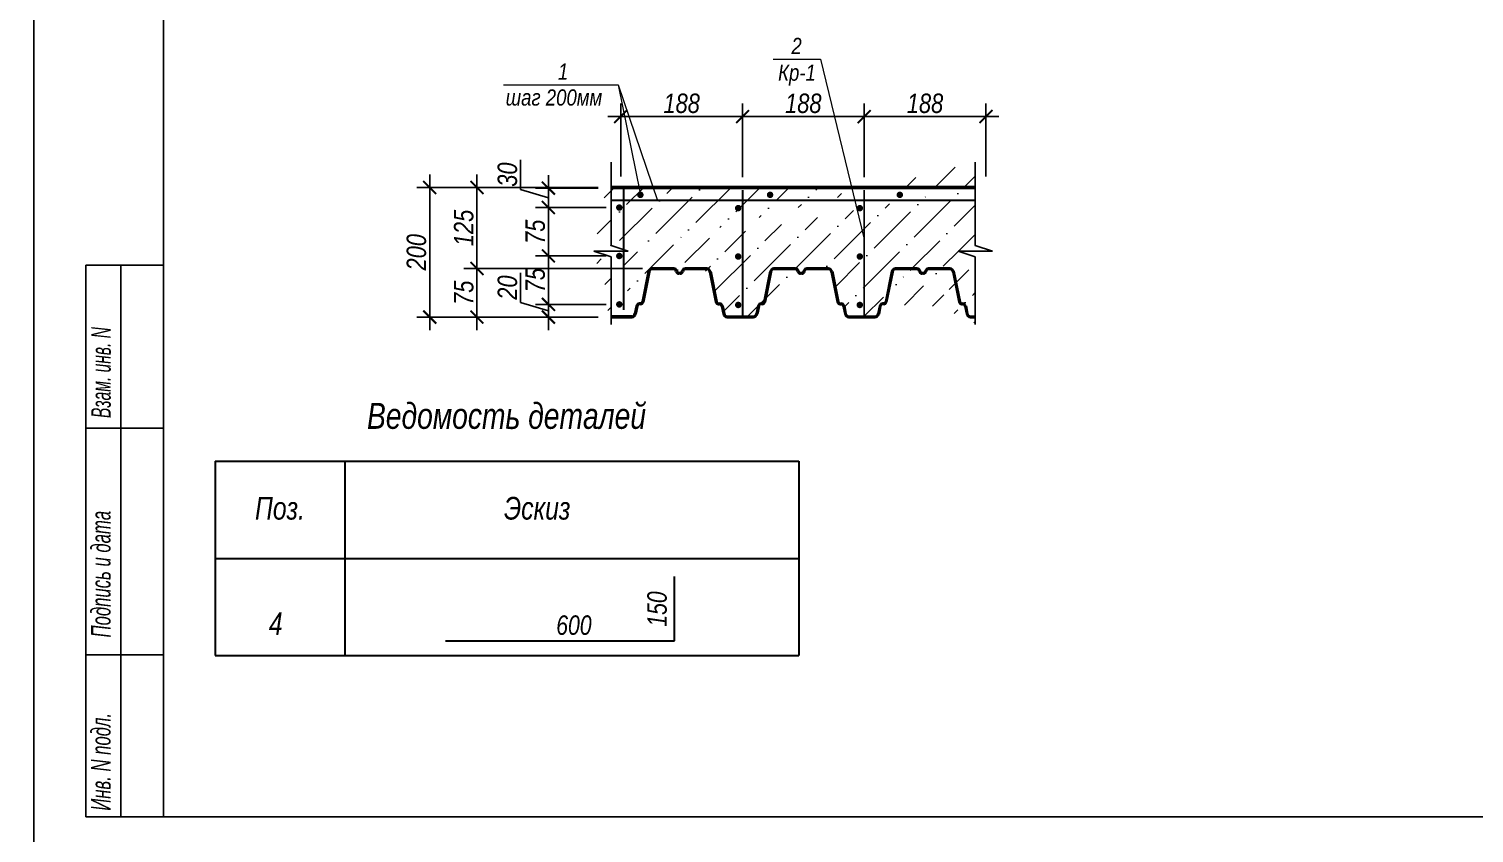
# Model space of a CAD drawing. Header units: millimetres. Extents: x 1582001 to 3303937, y 226471 to 491235.
# Drawn here: x 1665923 to 1688208, y 291505 to 303916 of the extents above; entities that cross this region are included whole.
import ezdxf

# ---------------------------------------------------------------- set-up
doc = ezdxf.new("R2010")
doc.units = ezdxf.units.MM
doc.layers.get('Defpoints').update_dxf_attribs({"color": 255, "lineweight": 30})
for name, color, linetype in [('00', 15, 'Continuous'), ('6', 7, 'Continuous'), ('Формуляр', 138, 'Continuous')]:
    doc.layers.add(name, color=color, linetype=linetype)
for name, color, linetype, lineweight in [('A-Wall-G', 22, 'Continuous', 50), ('армирование', 20, 'Continuous', 30), ('перекрытия', 7, 'Continuous', 40), ('таблица', 7, 'Continuous', 30), ('Текст', 202, 'Continuous', 15), ('Текст-пояснений', 135, 'Continuous', 15), ('Штриховки', 251, 'Continuous', 20)]:
    doc.layers.add(name, color=color, linetype=linetype, lineweight=lineweight)
doc.styles.add('STYLE1', font='ARIALNI.TTF', dxfattribs={"height": 300})
doc.styles.add('стиль1', font='ARIALNI.TTF', dxfattribs={"width": 0.98, "height": 300})
doc.dimstyles.new('М_10', dxfattribs={"dimtxt": 270, "dimasz": 200, "dimexe": 200, "dimexo": 200, "dimgap": 50, "dimtad": 1, "dimdec": 0, "dimlfac": 0.1, "dimzin": 0, "dimdsep": 46, "dimtxsty": 'стиль1', "dimblk": 'ARCHTICK', "dimcen": 200, "dimdle": 200, "dimadec": 0, "dimazin": 0, "dimtfac": 1, "dimtdec": 0, "dimtofl": 0, "dimtmove": 1, "dimatfit": 3, "dimldrblk": 'NONE', "dimfxl": 0, "dimtolj": 1, "dimtzin": 0, "dimarcsym": 0})

# ---------------------------------------------------------------- blocks, each defined once
blk = doc.blocks.new('_ArchTick')
at = {"color": 0, "linetype": 'ByBlock', "const_width": 0.15}
blk.add_lwpolyline([(-0.5, -0.5), (0.5, 0.5)], dxfattribs=at)
blk = doc.blocks.new('*D1956')
at = {"layer": 'Defpoints', "color": 0, "lineweight": -3, "ltscale": 100, "transparency": 16777216}
for p in [(1673934, 299665), (1675027, 299665), (1674901, 299469)]:
    blk.add_point(p, dxfattribs=at)
at = {"layer": 'Штриховки', "color": 0, "lineweight": -2, "ltscale": 100, "transparency": 16777216}
for p, q in [((1673506, 299695), (1673506, 300153)), ((1673934, 299269), (1673934, 299865)), ((1673934, 299567), (1673506, 299695)), ((1674827, 299665), (1673734, 299665)), ((1674701, 299469), (1673734, 299469))]:
    blk.add_line(p, q, dxfattribs=at)
at = {"layer": 'Штриховки', "color": 0, "lineweight": -2, "ltscale": 100, "transparency": 16777216, "xscale": 200, "yscale": 200, "zscale": 200}
for p, rotation in [((1673934, 299665), 90), ((1673934, 299469), 270)]:
    blk.add_blockref('_ArchTick', p, dxfattribs=dict(at, rotation=rotation))
at = {"layer": 'Штриховки', "color": 0, "ltscale": 100, "transparency": 16777216, "insert": (1673303, 299924), "char_height": 300, "attachment_point": 5, "rotation": 90, "style": 'стиль1'}
blk.add_mtext('\\A1;20', dxfattribs=at)
blk = doc.blocks.new('_None')
blk = doc.blocks.new('*D1957')
at = {"layer": 'Defpoints', "color": 0, "lineweight": -3, "ltscale": 100, "transparency": 16777216}
for p in [(1673934, 301159), (1675027, 301159), (1675027, 300412)]:
    blk.add_point(p, dxfattribs=at)
at = {"layer": 'Штриховки', "color": 0, "lineweight": -2, "ltscale": 100, "transparency": 16777216}
for p, q in [((1673934, 300212), (1673934, 301359)), ((1674827, 301159), (1673734, 301159)), ((1674827, 300412), (1673734, 300412))]:
    blk.add_line(p, q, dxfattribs=at)
at = {"layer": 'Штриховки', "color": 0, "lineweight": -2, "ltscale": 100, "transparency": 16777216, "xscale": 200, "yscale": 200, "zscale": 200}
for p, rotation in [((1673934, 301159), 90), ((1673934, 300412), 270)]:
    blk.add_blockref('_ArchTick', p, dxfattribs=dict(at, rotation=rotation))
at = {"layer": 'Штриховки', "color": 0, "ltscale": 100, "transparency": 16777216, "insert": (1673732, 300785), "char_height": 300, "attachment_point": 5, "rotation": 90, "style": 'стиль1'}
blk.add_mtext('\\A1;75', dxfattribs=at)
blk = doc.blocks.new('*D1958')
at = {"layer": 'Defpoints', "color": 0, "lineweight": -3, "ltscale": 100, "transparency": 16777216}
for p in [(1673934, 300412), (1675027, 300412), (1675027, 299665)]:
    blk.add_point(p, dxfattribs=at)
at = {"layer": 'Штриховки', "color": 0, "lineweight": -2, "ltscale": 100, "transparency": 16777216}
for p, q in [((1674827, 300412), (1673734, 300412)), ((1673934, 299465), (1673934, 300612)), ((1674827, 299665), (1673734, 299665))]:
    blk.add_line(p, q, dxfattribs=at)
at = {"layer": 'Штриховки', "color": 0, "lineweight": -2, "ltscale": 100, "transparency": 16777216, "xscale": 200, "yscale": 200, "zscale": 200}
for p, rotation in [((1673934, 300412), 90), ((1673934, 299665), 270)]:
    blk.add_blockref('_ArchTick', p, dxfattribs=dict(at, rotation=rotation))
at = {"layer": 'Штриховки', "color": 0, "ltscale": 100, "transparency": 16777216, "insert": (1673732, 300038), "char_height": 300, "attachment_point": 5, "rotation": 90, "style": 'стиль1'}
blk.add_mtext('\\A1;75', dxfattribs=at)
blk = doc.blocks.new('*D1959')
at = {"layer": 'Defpoints', "color": 0, "lineweight": -3, "ltscale": 100, "transparency": 16777216}
for p in [(1673934, 301459), (1674901, 301459), (1675027, 301159)]:
    blk.add_point(p, dxfattribs=at)
at = {"layer": 'Штриховки', "color": 0, "lineweight": -2, "ltscale": 100, "transparency": 16777216}
for p, q in [((1673506, 301438), (1673506, 301897)), ((1673934, 300959), (1673934, 301659)), ((1673934, 301309), (1673506, 301438)), ((1674701, 301459), (1673734, 301459)), ((1674827, 301159), (1673734, 301159))]:
    blk.add_line(p, q, dxfattribs=at)
at = {"layer": 'Штриховки', "color": 0, "lineweight": -2, "ltscale": 100, "transparency": 16777216, "xscale": 200, "yscale": 200, "zscale": 200}
for p, rotation in [((1673934, 301459), 90), ((1673934, 301159), 270)]:
    blk.add_blockref('_ArchTick', p, dxfattribs=dict(at, rotation=rotation))
at = {"layer": 'Штриховки', "color": 0, "ltscale": 100, "transparency": 16777216, "insert": (1673303, 301667), "char_height": 300, "attachment_point": 5, "rotation": 90, "style": 'стиль1'}
blk.add_mtext('\\A1;30', dxfattribs=at)
blk = doc.blocks.new('*D1960')
at = {"layer": 'Defpoints', "color": 0, "lineweight": -3, "ltscale": 100, "transparency": 16777216}
for p in [(1675585, 300218), (1672832, 299469), (1674901, 299469)]:
    blk.add_point(p, dxfattribs=at)
at = {"layer": 'Штриховки', "color": 0, "lineweight": -2, "ltscale": 100, "transparency": 16777216}
for p, q in [((1672832, 300418), (1672832, 299269)), ((1675385, 300218), (1672632, 300218)), ((1674701, 299469), (1672632, 299469))]:
    blk.add_line(p, q, dxfattribs=at)
at = {"layer": 'Штриховки', "color": 0, "lineweight": -2, "ltscale": 100, "transparency": 16777216, "xscale": 200, "yscale": 200, "zscale": 200}
for p, rotation in [((1672832, 300218), 90), ((1672832, 299469), 270)]:
    blk.add_blockref('_ArchTick', p, dxfattribs=dict(at, rotation=rotation))
at = {"layer": 'Штриховки', "color": 0, "ltscale": 100, "transparency": 16777216, "insert": (1672630, 299844), "char_height": 300, "attachment_point": 5, "rotation": 90, "style": 'стиль1'}
blk.add_mtext('\\A1;75', dxfattribs=at)
blk = doc.blocks.new('*D1961')
at = {"layer": 'Defpoints', "color": 0, "lineweight": -3, "ltscale": 100, "transparency": 16777216}
for p in [(1674901, 301469), (1672104, 299469), (1674701, 299469)]:
    blk.add_point(p, dxfattribs=at)
at = {"layer": 'Штриховки', "color": 0, "lineweight": -2, "ltscale": 100, "transparency": 16777216}
for p, q in [((1672104, 301669), (1672104, 299269)), ((1674701, 301469), (1671904, 301469)), ((1674501, 299469), (1671904, 299469))]:
    blk.add_line(p, q, dxfattribs=at)
at = {"layer": 'Штриховки', "color": 0, "lineweight": -2, "ltscale": 100, "transparency": 16777216, "xscale": 200, "yscale": 200, "zscale": 200}
for p, rotation in [((1672104, 301469), 90), ((1672104, 299469), 270)]:
    blk.add_blockref('_ArchTick', p, dxfattribs=dict(at, rotation=rotation))
at = {"layer": 'Штриховки', "color": 0, "ltscale": 100, "transparency": 16777216, "insert": (1671900, 300469), "char_height": 300, "attachment_point": 5, "rotation": 90, "style": 'стиль1'}
blk.add_mtext('\\A1;200', dxfattribs=at)
blk = doc.blocks.new('*D1962')
at = {"layer": 'Defpoints', "color": 0, "lineweight": -3, "ltscale": 100, "transparency": 16777216}
for p in [(1672832, 301469), (1673130, 301469), (1673130, 300218)]:
    blk.add_point(p, dxfattribs=at)
at = {"layer": 'Штриховки', "color": 0, "lineweight": -2, "ltscale": 100, "transparency": 16777216}
for p, q in [((1672832, 300018), (1672832, 301669)), ((1672930, 301469), (1672632, 301469)), ((1672930, 300218), (1672632, 300218))]:
    blk.add_line(p, q, dxfattribs=at)
at = {"layer": 'Штриховки', "color": 0, "lineweight": -2, "ltscale": 100, "transparency": 16777216, "xscale": 200, "yscale": 200, "zscale": 200}
for p, rotation in [((1672832, 301469), 90), ((1672832, 300218), 270)]:
    blk.add_blockref('_ArchTick', p, dxfattribs=dict(at, rotation=rotation))
at = {"layer": 'Штриховки', "color": 0, "ltscale": 100, "transparency": 16777216, "insert": (1672629, 300844), "char_height": 300, "attachment_point": 5, "rotation": 90, "style": 'стиль1'}
blk.add_mtext('\\A1;125', dxfattribs=at)
blk = doc.blocks.new('*D1963')
at = {"layer": 'Defpoints', "color": 0, "lineweight": -3, "ltscale": 100, "transparency": 16777216}
for p in [(1678803, 302563), (1676928, 301429), (1678803, 301429)]:
    blk.add_point(p, dxfattribs=at)
at = {"layer": 'Штриховки', "color": 0, "lineweight": -2, "ltscale": 100, "transparency": 16777216}
for p, q in [((1676928, 301629), (1676928, 302763)), ((1678803, 301629), (1678803, 302763)), ((1676728, 302563), (1679003, 302563))]:
    blk.add_line(p, q, dxfattribs=at)
at = {"layer": 'Штриховки', "color": 0, "lineweight": -2, "ltscale": 100, "transparency": 16777216, "xscale": 200, "yscale": 200, "zscale": 200, "rotation": 180}
blk.add_blockref('_ArchTick', (1676928, 302563), dxfattribs=at)
at = {"layer": 'Штриховки', "color": 0, "lineweight": -2, "ltscale": 100, "transparency": 16777216, "xscale": 200, "yscale": 200, "zscale": 200}
blk.add_blockref('_ArchTick', (1678803, 302563), dxfattribs=at)
at = {"layer": 'Штриховки', "color": 0, "ltscale": 100, "transparency": 16777216, "insert": (1677865, 302766), "char_height": 300, "attachment_point": 5, "style": 'стиль1'}
blk.add_mtext('\\A1;188', dxfattribs=at)
blk = doc.blocks.new('*D1964')
at = {"layer": 'Defpoints', "color": 0, "lineweight": -3, "ltscale": 100, "transparency": 16777216}
for p in [(1676928, 302563), (1675049, 301438), (1676928, 301429)]:
    blk.add_point(p, dxfattribs=at)
at = {"layer": 'Штриховки', "color": 0, "lineweight": -2, "ltscale": 100, "transparency": 16777216}
for p, q in [((1675049, 301638), (1675049, 302763)), ((1676928, 301629), (1676928, 302763)), ((1674849, 302563), (1677128, 302563))]:
    blk.add_line(p, q, dxfattribs=at)
at = {"layer": 'Штриховки', "color": 0, "lineweight": -2, "ltscale": 100, "transparency": 16777216, "xscale": 200, "yscale": 200, "zscale": 200, "rotation": 180}
blk.add_blockref('_ArchTick', (1675049, 302563), dxfattribs=at)
at = {"layer": 'Штриховки', "color": 0, "lineweight": -2, "ltscale": 100, "transparency": 16777216, "xscale": 200, "yscale": 200, "zscale": 200}
blk.add_blockref('_ArchTick', (1676928, 302563), dxfattribs=at)
at = {"layer": 'Штриховки', "color": 0, "ltscale": 100, "transparency": 16777216, "insert": (1675989, 302766), "char_height": 300, "attachment_point": 5, "style": 'стиль1'}
blk.add_mtext('\\A1;188', dxfattribs=at)
blk = doc.blocks.new('*D1965')
at = {"layer": 'Defpoints', "color": 0, "lineweight": -3, "ltscale": 100, "transparency": 16777216}
for p in [(1678803, 302563), (1678803, 301429), (1680681, 301438)]:
    blk.add_point(p, dxfattribs=at)
at = {"layer": 'Штриховки', "color": 0, "lineweight": -2, "ltscale": 100, "transparency": 16777216}
for p, q in [((1678803, 301629), (1678803, 302763)), ((1680681, 301638), (1680681, 302763)), ((1680881, 302563), (1678603, 302563))]:
    blk.add_line(p, q, dxfattribs=at)
at = {"layer": 'Штриховки', "color": 0, "lineweight": -2, "ltscale": 100, "transparency": 16777216, "xscale": 200, "yscale": 200, "zscale": 200, "rotation": 180}
blk.add_blockref('_ArchTick', (1678803, 302563), dxfattribs=at)
at = {"layer": 'Штриховки', "color": 0, "lineweight": -2, "ltscale": 100, "transparency": 16777216, "xscale": 200, "yscale": 200, "zscale": 200}
blk.add_blockref('_ArchTick', (1680681, 302563), dxfattribs=at)
at = {"layer": 'Штриховки', "color": 0, "ltscale": 100, "transparency": 16777216, "insert": (1679742, 302766), "char_height": 300, "attachment_point": 5, "style": 'стиль1'}
blk.add_mtext('\\A1;188', dxfattribs=at)

msp = doc.modelspace()

# ---------------------------------------------------------------- hatches: boundary and pattern name
at = {"layer": 'Штриховки', "ltscale": 100}
h = msp.add_hatch(dxfattribs=at)
h.set_pattern_fill('ANSI36', color=256, scale=100, style=0)
h.set_pattern_definition([(45, (1674635.18, 299354.46), (168.38, 617.393), [793.75, -158.75, 0, -158.75])])
edge = h.paths.add_edge_path(flags=16)
edge.add_arc((1679090.6, 299629.4), 49, 90, 168.87383)
edge.add_arc((1679090.6, 299629.4), 49, 90, 168.87383, ccw=False)
h.paths.add_polyline_path([(1679042.6, 299638.9), (1679019.1, 299519.6)], flags=16)
edge = h.paths.add_edge_path(flags=17)
edge.add_arc((1678969.1, 299529.4), 51, 270, 348.87383)
edge.add_arc((1678969.1, 299529.4), 51, 270, 348.87383, ccw=False)
edge = h.paths.add_edge_path(flags=16)
edge.add_arc((1679090.6, 299629.4), 40, 90, 168.87383)
edge.add_arc((1679090.6, 299629.4), 40, 90, 168.87383, ccw=False)
h.paths.add_polyline_path([(1679051.4, 299637.2), (1679027.9, 299517.9)], flags=16)
edge = h.paths.add_edge_path(flags=16)
edge.add_arc((1678969.1, 299529.4), 60, 270, 348.87383)
edge.add_arc((1678969.1, 299529.4), 60, 270, 348.87383, ccw=False)
h.paths.add_polyline_path([(1679104.8, 299678.4), (1679090.6, 299678.4)], flags=16)
edge = h.paths.add_edge_path(flags=16)
edge.add_arc((1679104.8, 299709.4), 31, 270, 348.87383)
edge.add_arc((1679104.8, 299709.4), 31, 270, 348.87383, ccw=False)
h.paths.add_polyline_path([(1679104.8, 299669.4), (1679090.6, 299669.4)], flags=16)
edge = h.paths.add_edge_path(flags=16)
edge.add_arc((1679104.8, 299709.4), 40, 270, 348.87383)
edge.add_arc((1679104.8, 299709.4), 40, 270, 348.87383, ccw=False)
edge = h.paths.add_edge_path()
edge.add_line((1680516.2, 301469.4), (1674900.5, 301469.4))
edge.add_line((1675219.1, 299478.4), (1674900.5, 299478.4))
edge.add_arc((1675219.1, 299529.4), 51, 270, 348.87383)
edge.add_line((1675292.6, 299638.9), (1675269.1, 299519.6))
edge.add_arc((1675340.6, 299629.4), 49, 90, 168.87383)
edge.add_arc((1675354.8, 299709.4), 31, 270, 348.87383)
edge.add_line((1675479.1, 300170.8), (1675385.3, 299703.5))
edge.add_line((1675865.9, 300218.4), (1675537, 300218.4))
edge.add_arc((1675537, 300159.4), 59, 90, 168.87383)
edge.add_arc((1675537, 300159.4), 50, 90, 168.87383)
edge.add_arc((1675945.3, 300179.4), 31, 187.18076, 270)
edge.add_arc((1675945.3, 300179.4), 40, 187.18076, 270)
edge.add_arc((1675865.9, 300169.4), 49, 7.18076, 90)
edge.add_arc((1675865.9, 300169.4), 40, 7.18076, 90)
edge.add_line((1675966.5, 300148.4), (1675945.3, 300148.4))
edge.add_line((1675966.5, 300139.4), (1675945.3, 300139.4))
edge.add_line((1675865.9, 300209.4), (1675537, 300209.4))
edge.add_arc((1675966.5, 300179.4), 31, 270, 352.81924)
edge.add_arc((1675966.5, 300179.4), 40, 270, 352.81924)
edge.add_arc((1676045.9, 300169.4), 49, 90, 172.81924)
edge.add_arc((1676045.9, 300169.4), 40, 90, 172.81924)
edge.add_line((1676374.8, 300218.4), (1676045.9, 300218.4))
edge.add_line((1676374.8, 300209.4), (1676045.9, 300209.4))
edge.add_arc((1676374.8, 300159.4), 59, 11.12617, 90)
edge.add_arc((1676374.8, 300159.4), 50, 11.12617, 90)
edge.add_arc((1676692.8, 299529.4), 51, 191.12617, 270)
edge.add_arc((1676692.8, 299529.4), 60, 191.12617, 270)
edge.add_line((1676619.3, 299638.9), (1676642.7, 299519.6))
edge.add_line((1676610.4, 299637.2), (1676633.9, 299517.9))
edge.add_arc((1676571.2, 299629.4), 49, 11.12617, 90)
edge.add_arc((1676571.2, 299629.4), 40, 11.12617, 90)
edge.add_line((1676557, 299678.4), (1676571.2, 299678.4))
edge.add_line((1676557, 299669.4), (1676571.2, 299669.4))
edge.add_arc((1676557, 299709.4), 31, 191.12617, 270)
edge.add_arc((1676557, 299709.4), 40, 191.12617, 270)
edge.add_line((1676432.7, 300170.8), (1676526.6, 299703.5))
edge.add_line((1676423.9, 300169.1), (1676517.7, 299701.7))
edge.add_line((1676692.8, 299478.4), (1677094.1, 299478.4))
edge.add_line((1676692.8, 299469.4), (1677094.1, 299469.4))
edge.add_arc((1677412, 300159.4), 59, 90, 168.87383)
edge.add_arc((1677412, 300159.4), 50, 90, 168.87383)
edge.add_arc((1677094.1, 299529.4), 51, 270, 348.87383)
edge.add_arc((1677094.1, 299529.4), 60, 270, 348.87383)
edge.add_line((1677167.6, 299638.9), (1677144.1, 299519.6))
edge.add_line((1677176.4, 299637.2), (1677152.9, 299517.9))
edge.add_arc((1677215.6, 299629.4), 49, 90, 168.87383)
edge.add_arc((1677215.6, 299629.4), 40, 90, 168.87383)
edge.add_line((1677229.8, 299678.4), (1677215.6, 299678.4))
edge.add_line((1677229.8, 299669.4), (1677215.6, 299669.4))
edge.add_arc((1677229.8, 299709.4), 31, 270, 348.87383)
edge.add_arc((1677229.8, 299709.4), 40, 270, 348.87383)
edge.add_line((1677354.1, 300170.8), (1677260.3, 299703.5))
edge.add_line((1677363, 300169.1), (1677269.1, 299701.7))
edge.add_line((1677740.9, 300218.4), (1677412, 300218.4))
edge.add_line((1677740.9, 300209.4), (1677412, 300209.4))
edge.add_arc((1677820.3, 300179.4), 31, 187.18076, 270)
edge.add_arc((1677820.3, 300179.4), 40, 187.18076, 270)
edge.add_arc((1677740.9, 300169.4), 49, 7.18076, 90)
edge.add_arc((1677740.9, 300169.4), 40, 7.18076, 90)
edge.add_line((1677841.5, 300148.4), (1677820.3, 300148.4))
edge.add_line((1677841.5, 300139.4), (1677820.3, 300139.4))
edge.add_arc((1677841.5, 300179.4), 31, 270, 352.81924)
edge.add_arc((1677841.5, 300179.4), 40, 270, 352.81924)
edge.add_arc((1677920.9, 300169.4), 49, 90, 172.81924)
edge.add_arc((1677920.9, 300169.4), 40, 90, 172.81924)
edge.add_line((1678249.8, 300218.4), (1677920.9, 300218.4))
edge.add_line((1678249.8, 300209.4), (1677920.9, 300209.4))
edge.add_arc((1678249.8, 300159.4), 59, 11.12617, 90)
edge.add_arc((1678249.8, 300159.4), 50, 11.12617, 90)
edge.add_arc((1678567.8, 299529.4), 51, 191.12617, 270)
edge.add_arc((1678567.8, 299529.4), 60, 191.12617, 270)
edge.add_line((1678494.3, 299638.9), (1678517.7, 299519.6))
edge.add_line((1678485.4, 299637.2), (1678508.9, 299517.9))
edge.add_arc((1678446.2, 299629.4), 49, 11.12617, 90)
edge.add_arc((1678446.2, 299629.4), 40, 11.12617, 90)
edge.add_line((1678432, 299678.4), (1678446.2, 299678.4))
edge.add_line((1678432, 299669.4), (1678446.2, 299669.4))
edge.add_arc((1678432, 299709.4), 31, 191.12617, 270)
edge.add_arc((1678432, 299709.4), 40, 191.12617, 270)
edge.add_line((1678307.7, 300170.8), (1678401.6, 299703.5))
edge.add_line((1678298.9, 300169.1), (1678392.7, 299701.7))
edge.add_line((1678567.8, 299478.4), (1678969.1, 299478.4))
edge.add_line((1678567.8, 299469.4), (1678969.1, 299469.4))
edge.add_arc((1679287, 300159.4), 59, 90, 168.87383)
edge.add_arc((1679287, 300159.4), 50, 90, 168.87383)
edge.add_line((1679615.9, 300218.4), (1679287, 300218.4))
edge.add_line((1679615.9, 300209.4), (1679287, 300209.4))
edge.add_arc((1679695.3, 300179.4), 31, 187.18076, 270)
edge.add_arc((1679695.3, 300179.4), 40, 187.18076, 270)
edge.add_arc((1679615.9, 300169.4), 49, 7.18076, 90)
edge.add_arc((1679615.9, 300169.4), 40, 7.18076, 90)
edge.add_line((1679716.5, 300148.4), (1679695.3, 300148.4))
edge.add_line((1679716.5, 300139.4), (1679695.3, 300139.4))
edge.add_arc((1679716.5, 300179.4), 31, 270, 352.81924)
edge.add_arc((1679716.5, 300179.4), 40, 270, 352.81924)
edge.add_arc((1679795.9, 300169.4), 49, 90, 172.81924)
edge.add_arc((1679795.9, 300169.4), 40, 90, 172.81924)
edge.add_line((1680124.8, 300218.4), (1679795.9, 300218.4))
edge.add_line((1680124.8, 300209.4), (1679795.9, 300209.4))
edge.add_arc((1680321.2, 299629.4), 49, 11.12617, 90)
edge.add_arc((1680321.2, 299629.4), 40, 11.12617, 90)
edge.add_line((1680307, 299678.4), (1680321.2, 299678.4))
edge.add_line((1680307, 299669.4), (1680321.2, 299669.4))
edge.add_arc((1680307, 299709.4), 31, 191.12617, 270)
edge.add_arc((1680307, 299709.4), 40, 191.12617, 270)
edge.add_arc((1680124.8, 300159.4), 59, 11.12617, 90)
edge.add_arc((1680124.8, 300159.4), 50, 11.12617, 90)
edge.add_line((1680182.7, 300170.8), (1680276.6, 299703.5))
edge.add_line((1680173.9, 300169.1), (1680267.7, 299701.7))
edge.add_line((1679229.1, 300170.8), (1679135.3, 299703.5))
edge.add_line((1679238, 300169.1), (1679144.1, 299701.7))
edge.add_line((1680442.8, 299478.4), (1680516.2, 299478.4))
edge.add_line((1680442.8, 299469.4), (1680516.2, 299469.4))
edge.add_arc((1680442.8, 299529.4), 51, 191.12617, 270)
edge.add_arc((1680442.8, 299529.4), 60, 191.12617, 270)
edge.add_line((1680369.3, 299638.9), (1680392.7, 299519.6))
edge.add_line((1680360.4, 299637.2), (1680383.9, 299517.9))
edge.add_line((1680516.2, 299354.5), (1680516.2, 300398.8))
edge.add_line((1680516.2, 300398.8), (1680250.8, 300487.3))
edge.add_line((1680250.8, 300487.3), (1680781.5, 300487.3))
edge.add_line((1680781.5, 300487.3), (1680516.2, 300575.7))
edge.add_line((1680516.2, 300575.7), (1680516.2, 301860.2))
edge.add_line((1675165.9, 300487.3), (1674900.5, 300575.7))
edge.add_line((1674900.5, 300575.7), (1674900.5, 301860.2))
edge.add_line((1674635.2, 300487.3), (1675165.9, 300487.3))
edge.add_line((1674900.5, 300398.8), (1674635.2, 300487.3))
edge.add_line((1674900.5, 299354.5), (1674900.5, 300398.8))

# ---------------------------------------------------------------- linework, layer by layer
at = {"layer": '00', "color": 15, "linetype": 'Continuous'}
for p, q in [((1674900.5, 300575.7), (1674900.5, 301860.2)), ((1680516.2, 300575.7), (1680516.2, 301860.2)), ((1674635.2, 300487.3), (1675165.9, 300487.3)), ((1674900.5, 300398.8), (1674635.2, 300487.3)), ((1675165.9, 300487.3), (1674900.5, 300575.7)), ((1680250.8, 300487.3), (1680781.5, 300487.3)), ((1680516.2, 300398.8), (1680250.8, 300487.3)), ((1680781.5, 300487.3), (1680516.2, 300575.7)), ((1674900.5, 299354.5), (1674900.5, 300398.8)), ((1680516.2, 299354.5), (1680516.2, 300398.8))]:
    msp.add_line(p, q, dxfattribs=at)
at = {"layer": '00', "color": 15, "linetype": 'Continuous', "const_width": 30}
for points in [[(1675094.3, 301437.6), (1675094.3, 299576.2)], [(1676927.9, 301428.6), (1676927.9, 299497.2)], [(1678802.9, 301428.6), (1678802.9, 299497.2)], [(1674900.5, 301269.4), (1680516.2, 301269.4)]]:
    msp.add_lwpolyline(points, dxfattribs=at)
at = {"layer": '00', "color": 15, "linetype": 'Continuous', "const_width": 49.8}
for points in [[(1675377.5, 301355.1, -1), (1675327.3, 301355.1, -1)], [(1677377.5, 301355.1, -1), (1677327.3, 301355.1, -1)], [(1679377.5, 301355.1, -1), (1679327.3, 301355.1, -1)], [(1675052.6, 301158.9, -1), (1675002.4, 301158.9, -1)], [(1676886.2, 301149.9, -1), (1676836, 301149.9, -1)], [(1678761.2, 301149.9, -1), (1678711, 301149.9, -1)], [(1675052.6, 300411.7, -1), (1675002.4, 300411.7, -1)], [(1676886.2, 300402.7, -1), (1676836, 300402.7, -1)], [(1678761.2, 300402.7, -1), (1678711, 300402.7, -1)], [(1675052.6, 299664.6, -1), (1675002.4, 299664.6, -1)], [(1676886.2, 299655.6, -1), (1676836, 299655.6, -1)], [(1678761.2, 299655.6, -1), (1678711, 299655.6, -1)]]:
    msp.add_lwpolyline(points, format="xyb", close=True, dxfattribs=at)
at = {"layer": '6', "color": 12}
for p in [(1674900.5, 300575.7), (1680516.2, 300575.7)]:
    msp.add_point(p, dxfattribs=at)
at = {"layer": 'A-Wall-G', "color": 0, "ltscale": 100}
msp.add_line((1680516.2, 301469.4), (1674900.5, 301469.4), dxfattribs=at)
at = {"layer": 'армирование'}
for p, q in [((1675876.7, 294470.8), (1675876.7, 295464.1)), ((1675876.7, 294470.8), (1675876.7, 295464.1)), ((1672347.7, 294470.8), (1675876.7, 294470.8)), ((1672347.7, 294470.8), (1675876.7, 294470.8))]:
    msp.add_line(p, q, dxfattribs=at)
at = {"layer": 'перекрытия', "lineweight": 40, "ltscale": 100}
for p, q in [((1675865.9, 300218.4), (1675537, 300218.4)), ((1675865.9, 300209.4), (1675537, 300209.4)), ((1676374.8, 300218.4), (1676045.9, 300218.4)), ((1676374.8, 300209.4), (1676045.9, 300209.4)), ((1677740.9, 300218.4), (1677412, 300218.4)), ((1677740.9, 300209.4), (1677412, 300209.4)), ((1678249.8, 300218.4), (1677920.9, 300218.4)), ((1678249.8, 300209.4), (1677920.9, 300209.4)), ((1679615.9, 300218.4), (1679287, 300218.4)), ((1679615.9, 300209.4), (1679287, 300209.4)), ((1680124.8, 300218.4), (1679795.9, 300218.4)), ((1680124.8, 300209.4), (1679795.9, 300209.4)), ((1675479.1, 300170.8), (1675385.3, 299703.5)), ((1675488, 300169.1), (1675394.1, 299701.7)), ((1675966.5, 300148.4), (1675945.3, 300148.4)), ((1675966.5, 300139.4), (1675945.3, 300139.4)), ((1676423.9, 300169.1), (1676517.7, 299701.7)), ((1676432.7, 300170.8), (1676526.6, 299703.5)), ((1677354.1, 300170.8), (1677260.3, 299703.5)), ((1677363, 300169.1), (1677269.1, 299701.7)), ((1677841.5, 300148.4), (1677820.3, 300148.4)), ((1677841.5, 300139.4), (1677820.3, 300139.4)), ((1678298.9, 300169.1), (1678392.7, 299701.7)), ((1678307.7, 300170.8), (1678401.6, 299703.5)), ((1679229.1, 300170.8), (1679135.3, 299703.5)), ((1679238, 300169.1), (1679144.1, 299701.7)), ((1679716.5, 300148.4), (1679695.3, 300148.4)), ((1679716.5, 300139.4), (1679695.3, 300139.4)), ((1680173.9, 300169.1), (1680267.7, 299701.7)), ((1680182.7, 300170.8), (1680276.6, 299703.5)), ((1675292.6, 299638.9), (1675269.1, 299519.6)), ((1675301.4, 299637.2), (1675277.9, 299517.9)), ((1675354.8, 299678.4), (1675340.6, 299678.4)), ((1675354.8, 299669.4), (1675340.6, 299669.4)), ((1676557, 299678.4), (1676571.2, 299678.4)), ((1676557, 299669.4), (1676571.2, 299669.4)), ((1676610.4, 299637.2), (1676633.9, 299517.9)), ((1676619.3, 299638.9), (1676642.7, 299519.6)), ((1677167.6, 299638.9), (1677144.1, 299519.6)), ((1677176.4, 299637.2), (1677152.9, 299517.9)), ((1677229.8, 299678.4), (1677215.6, 299678.4)), ((1677229.8, 299669.4), (1677215.6, 299669.4)), ((1678432, 299678.4), (1678446.2, 299678.4)), ((1678432, 299669.4), (1678446.2, 299669.4)), ((1678485.4, 299637.2), (1678508.9, 299517.9)), ((1678494.3, 299638.9), (1678517.7, 299519.6)), ((1679042.6, 299638.9), (1679019.1, 299519.6)), ((1679042.6, 299638.9), (1679019.1, 299519.6)), ((1679051.4, 299637.2), (1679027.9, 299517.9)), ((1679051.4, 299637.2), (1679027.9, 299517.9)), ((1679104.8, 299678.4), (1679090.6, 299678.4)), ((1679104.8, 299678.4), (1679090.6, 299678.4)), ((1679104.8, 299669.4), (1679090.6, 299669.4)), ((1679104.8, 299669.4), (1679090.6, 299669.4)), ((1680307, 299678.4), (1680321.2, 299678.4)), ((1680307, 299669.4), (1680321.2, 299669.4)), ((1680360.4, 299637.2), (1680383.9, 299517.9)), ((1680369.3, 299638.9), (1680392.7, 299519.6)), ((1674900.5, 299478.4), (1675219.1, 299478.4)), ((1675219.1, 299478.4), (1674900.5, 299478.4)), ((1674900.5, 299469.4), (1675219.1, 299469.4)), ((1675219.1, 299469.4), (1674900.5, 299469.4)), ((1676692.8, 299478.4), (1677094.1, 299478.4)), ((1676692.8, 299469.4), (1677094.1, 299469.4)), ((1678567.8, 299478.4), (1678969.1, 299478.4)), ((1678567.8, 299469.4), (1678969.1, 299469.4)), ((1680442.8, 299478.4), (1680516.2, 299478.4)), ((1680442.8, 299469.4), (1680516.2, 299469.4))]:
    msp.add_line(p, q, dxfattribs=at)
for centre, radius, start, end in [((1675537, 300159.4), 59, 90, 168.87383), ((1675537, 300159.4), 50, 90, 168.87383), ((1675865.9, 300169.4), 49, 7.18076, 90), ((1675865.9, 300169.4), 40, 7.18076, 90), ((1676045.9, 300169.4), 49, 90, 172.81924), ((1676045.9, 300169.4), 40, 90, 172.81924), ((1676374.8, 300159.4), 59, 11.12617, 90), ((1676374.8, 300159.4), 50, 11.12617, 90), ((1677412, 300159.4), 59, 90, 168.87383), ((1677412, 300159.4), 50, 90, 168.87383), ((1677740.9, 300169.4), 49, 7.18076, 90), ((1677740.9, 300169.4), 40, 7.18076, 90), ((1677920.9, 300169.4), 49, 90, 172.81924), ((1677920.9, 300169.4), 40, 90, 172.81924), ((1678249.8, 300159.4), 59, 11.12617, 90), ((1678249.8, 300159.4), 50, 11.12617, 90), ((1679287, 300159.4), 59, 90, 168.87383), ((1679287, 300159.4), 50, 90, 168.87383), ((1679615.9, 300169.4), 49, 7.18076, 90), ((1679615.9, 300169.4), 40, 7.18076, 90), ((1679795.9, 300169.4), 49, 90, 172.81924), ((1679795.9, 300169.4), 40, 90, 172.81924), ((1680124.8, 300159.4), 59, 11.12617, 90), ((1680124.8, 300159.4), 50, 11.12617, 90), ((1675945.3, 300179.4), 40, 187.18076, 270), ((1675945.3, 300179.4), 31, 187.18076, 270), ((1675966.5, 300179.4), 31, 270, 352.81924), ((1675966.5, 300179.4), 40, 270, 352.81924), ((1677820.3, 300179.4), 40, 187.18076, 270), ((1677820.3, 300179.4), 31, 187.18076, 270), ((1677841.5, 300179.4), 31, 270, 352.81924), ((1677841.5, 300179.4), 40, 270, 352.81924), ((1679695.3, 300179.4), 40, 187.18076, 270), ((1679695.3, 300179.4), 31, 187.18076, 270), ((1679716.5, 300179.4), 31, 270, 352.81924), ((1679716.5, 300179.4), 40, 270, 352.81924), ((1675219.1, 299529.4), 51, 270, 348.87383), ((1675219.1, 299529.4), 51, 270, 348.87383), ((1675219.1, 299529.4), 51, 270, 348.87383), ((1675219.1, 299529.4), 60, 270, 348.87383), ((1675219.1, 299529.4), 60, 270, 348.87383), ((1675219.1, 299529.4), 60, 270, 348.87383), ((1675340.6, 299629.4), 49, 90, 168.87383), ((1675340.6, 299629.4), 40, 90, 168.87383), ((1675354.8, 299709.4), 31, 270, 348.87383), ((1675354.8, 299709.4), 40, 270, 348.87383), ((1676557, 299709.4), 40, 191.12617, 270), ((1676557, 299709.4), 31, 191.12617, 270), ((1676571.2, 299629.4), 49, 11.12617, 90), ((1676571.2, 299629.4), 40, 11.12617, 90), ((1676692.8, 299529.4), 60, 191.12617, 270), ((1676692.8, 299529.4), 51, 191.12617, 270), ((1677094.1, 299529.4), 51, 270, 348.87383), ((1677094.1, 299529.4), 60, 270, 348.87383), ((1677215.6, 299629.4), 49, 90, 168.87383), ((1677215.6, 299629.4), 40, 90, 168.87383), ((1677229.8, 299709.4), 31, 270, 348.87383), ((1677229.8, 299709.4), 40, 270, 348.87383), ((1678432, 299709.4), 40, 191.12617, 270), ((1678432, 299709.4), 31, 191.12617, 270), ((1678446.2, 299629.4), 49, 11.12617, 90), ((1678446.2, 299629.4), 40, 11.12617, 90), ((1678567.8, 299529.4), 60, 191.12617, 270), ((1678567.8, 299529.4), 51, 191.12617, 270), ((1678969.1, 299529.4), 51, 270, 348.87383), ((1678969.1, 299529.4), 51, 270, 348.87383), ((1678969.1, 299529.4), 60, 270, 348.87383), ((1678969.1, 299529.4), 60, 270, 348.87383), ((1679090.6, 299629.4), 49, 90, 168.87383), ((1679090.6, 299629.4), 49, 90, 168.87383), ((1679090.6, 299629.4), 40, 90, 168.87383), ((1679090.6, 299629.4), 40, 90, 168.87383), ((1679104.8, 299709.4), 31, 270, 348.87383), ((1679104.8, 299709.4), 31, 270, 348.87383), ((1679104.8, 299709.4), 40, 270, 348.87383), ((1679104.8, 299709.4), 40, 270, 348.87383), ((1680307, 299709.4), 40, 191.12617, 270), ((1680307, 299709.4), 31, 191.12617, 270), ((1680321.2, 299629.4), 49, 11.12617, 90), ((1680321.2, 299629.4), 40, 11.12617, 90), ((1680442.8, 299529.4), 60, 191.12617, 270), ((1680442.8, 299529.4), 51, 191.12617, 270)]:
    msp.add_arc(centre, radius, start, end, dxfattribs=at)
at = {"layer": 'таблица', "ltscale": 500}
for p, q in [((1668794.6, 297243.6), (1677794.6, 297243.6)), ((1668794.6, 297243.6), (1677794.6, 297243.6)), ((1668794.6, 297243.6), (1668794.6, 294243.6)), ((1670794.6, 297243.6), (1670794.6, 294243.6)), ((1670794.6, 297243.6), (1670794.6, 294243.6)), ((1677794.6, 297243.6), (1677794.6, 294243.6)), ((1677794.6, 297243.6), (1677794.6, 294243.6)), ((1668794.6, 295743.6), (1677794.6, 295743.6)), ((1668794.6, 295743.6), (1677794.6, 295743.6)), ((1668794.6, 294243.6), (1677794.6, 294243.6))]:
    msp.add_line(p, q, dxfattribs=at)
at = {"layer": 'Текст-пояснений', "ltscale": 100}
for p, q in [((1677399.3, 303447.3), (1678130.7, 303447.3)), ((1673241.2, 303052.5), (1675007.3, 303052.5))]:
    msp.add_line(p, q, dxfattribs=at)
at = {"layer": 'Текст-пояснений', "ltscale": 2}
for p, q in [((1678130.7, 303447.3), (1678802.9, 300673.2)), ((1675007.3, 303052.5), (1675618, 301269.4)), ((1675007.3, 303052.5), (1675347.4, 301379.7))]:
    msp.add_line(p, q, dxfattribs=at)
at = {"layer": 'Формуляр', "color": 0}
for p, q in [((1666800.8, 291755.1), (1666800.8, 300267.3)), ((1668000.8, 300267.3), (1666800.8, 300267.3)), ((1667340.2, 291755.1), (1667340.2, 300267.3)), ((1668000.8, 297755.1), (1666800.8, 297755.1)), ((1668000.8, 294255.1), (1666800.8, 294255.1)), ((1668000.8, 294255.1), (1666800.8, 294255.1)), ((1668000.8, 291755.1), (1666800.8, 291755.1)), ((1668000.8, 291755.1), (1677000.8, 291755.1)), ((1668000.8, 291755.1), (1677000.8, 291755.1))]:
    msp.add_line(p, q, dxfattribs=at)
at = {"layer": 'Формуляр'}
msp.add_line((1668000.8, 291755.1), (1666800.8, 291755.1), dxfattribs=at)
msp.add_line((1668000.8, 291755.1), (1666800.8, 291755.1), dxfattribs=at)
at = {"layer": 'Формуляр', "color": 0}
for points in [[(1624000.8, 320955), (1666000.8, 320955), (1666000.8, 291255.1), (1624000.8, 291255.1)], [(1666000.8, 320955), (1708000.7, 320955), (1708000.7, 291255.1), (1666000.8, 291255.1)], [(1668000.8, 291755.1), (1668000.8, 320444.9), (1707500.7, 320444.9), (1707500.7, 291755.1)]]:
    msp.add_lwpolyline(points, close=True, dxfattribs=at)

# ---------------------------------------------------------------- texts
at = {"layer": 'Текст', "style": 'STYLE1', "width": 0.95}
for s, height, p in [('Ведомость деталей', 400, (1671136.9, 297743.9)), ('Поз.', 350, (1669410.5, 296343.6)), ('Эскиз', 350, (1673250.4, 296343.6)), ('4', 350, (1669623.4, 294560.8)), ('4', 350, (1669623.4, 294560.8)), ('600', 300, (1674055.3, 294564.9))]:
    msp.add_text(s, height=height, dxfattribs=at).set_placement(p)
at = {"layer": 'Текст', "ltscale": 100, "style": 'STYLE1', "width": 0.95}
msp.add_text('150', height=300, rotation=90, dxfattribs=at).set_placement((1675758.8, 294690.8))
at = {"layer": 'Текст-пояснений', "ltscale": 2, "char_height": 250, "width": 12867.82, "attachment_point": 1, "style": 'STYLE1'}
for s, insert in [('2', (1677681.9, 303777.8)), ('1', (1674081.1, 303383.1)), ('Кр-1', (1677475.9, 303366.2)), ('шаг 200мм', (1673275.6, 302982.4))]:
    msp.add_mtext(s, dxfattribs=dict(at, insert=insert))
at = {"layer": 'Формуляр', "color": 0, "style": 'STYLE1'}
for s, width, p in [('Взам. инв. N', 0.7, (1667184.7, 297910.5)), ('Подпись и дата', 0.75, (1667181.9, 294524.9)), ('Инв. N подл.', 0.75, (1667181.9, 291851.5))]:
    msp.add_text(s, height=300, rotation=90, dxfattribs=dict(at, width=width)).set_placement(p)

# ---------------------------------------------------------------- dimensions: what is measured, and where the dimension line sits
at = {"layer": 'Штриховки', "ltscale": 100}
for base, p1, p2, picture, middle in [((1676927.9, 302562.8), (1675049.3, 301437.6), (1676927.9, 301428.6), '*D1964', (1675988.6, 302766)), ((1678802.8721463, 302562.8270209), (1676927.8721463, 301428.6153907), (1678802.8721463, 301428.6153907), '*D1963', (1677865.3721463, 302765.9989172))]:
    dim = msp.add_linear_dim(base=base, p1=p1, p2=p2, dimstyle='М_10', dxfattribs=at)
    dim.commit()
    dim.dimension.update_dxf_attribs({"geometry": picture, "text_midpoint": middle})
for base, p1, p2, angle, picture, middle in [((1678802.9, 302562.8), (1680681.5, 301437.6), (1678802.9, 301428.6), 180, '*D1965', (1679742.2, 302766)), ((1672832.4, 301469.4), (1673129.8, 300218.4), (1673129.8, 301469.4), 90, '*D1962', (1672629.2, 300843.9))]:
    dim = msp.add_linear_dim(base=base, p1=p1, p2=p2, angle=angle, dimstyle='М_10', override={"dimlfac": 0.1, "dimtxsty": 'стиль1', "dimblk1": 'ArchTick', "dimblk2": 'ArchTick', "dimsah": 1, "dimtolj": 1}, dxfattribs=at)
    dim.commit()
    dim.dimension.update_dxf_attribs({"geometry": picture, "text_midpoint": middle})
for base, p1, p2, picture, middle in [((1673934.5, 301459.4), (1675027.5, 301158.9), (1674900.5, 301459.4), '*D1959', (1673303.1, 301487.6)), ((1672103.6, 299469.4), (1674900.5, 301469.4), (1674700.5, 299469.4), '*D1961', (1671900.4, 300469.4)), ((1673934.5, 301158.9), (1675027.5, 300411.7), (1675027.5, 301158.9), '*D1957', (1673731.9, 300785.3)), ((1672832.4, 299469.4), (1675584.9, 300218.4), (1674900.5, 299469.4), '*D1960', (1672629.8, 299843.9)), ((1673934.5, 300411.7), (1675027.5, 299664.6), (1675027.5, 300411.7), '*D1958', (1673731.9, 300038.2)), ((1673934.5, 299664.6), (1674900.5, 299469.4), (1675027.5, 299664.6), '*D1956', (1673303.1, 299745.5))]:
    dim = msp.add_linear_dim(base=base, p1=p1, p2=p2, angle=90, dimstyle='М_10', dxfattribs=at)
    dim.commit()
    dim.dimension.update_dxf_attribs({"geometry": picture, "text_midpoint": middle})

doc.saveas('drawing.dxf')
